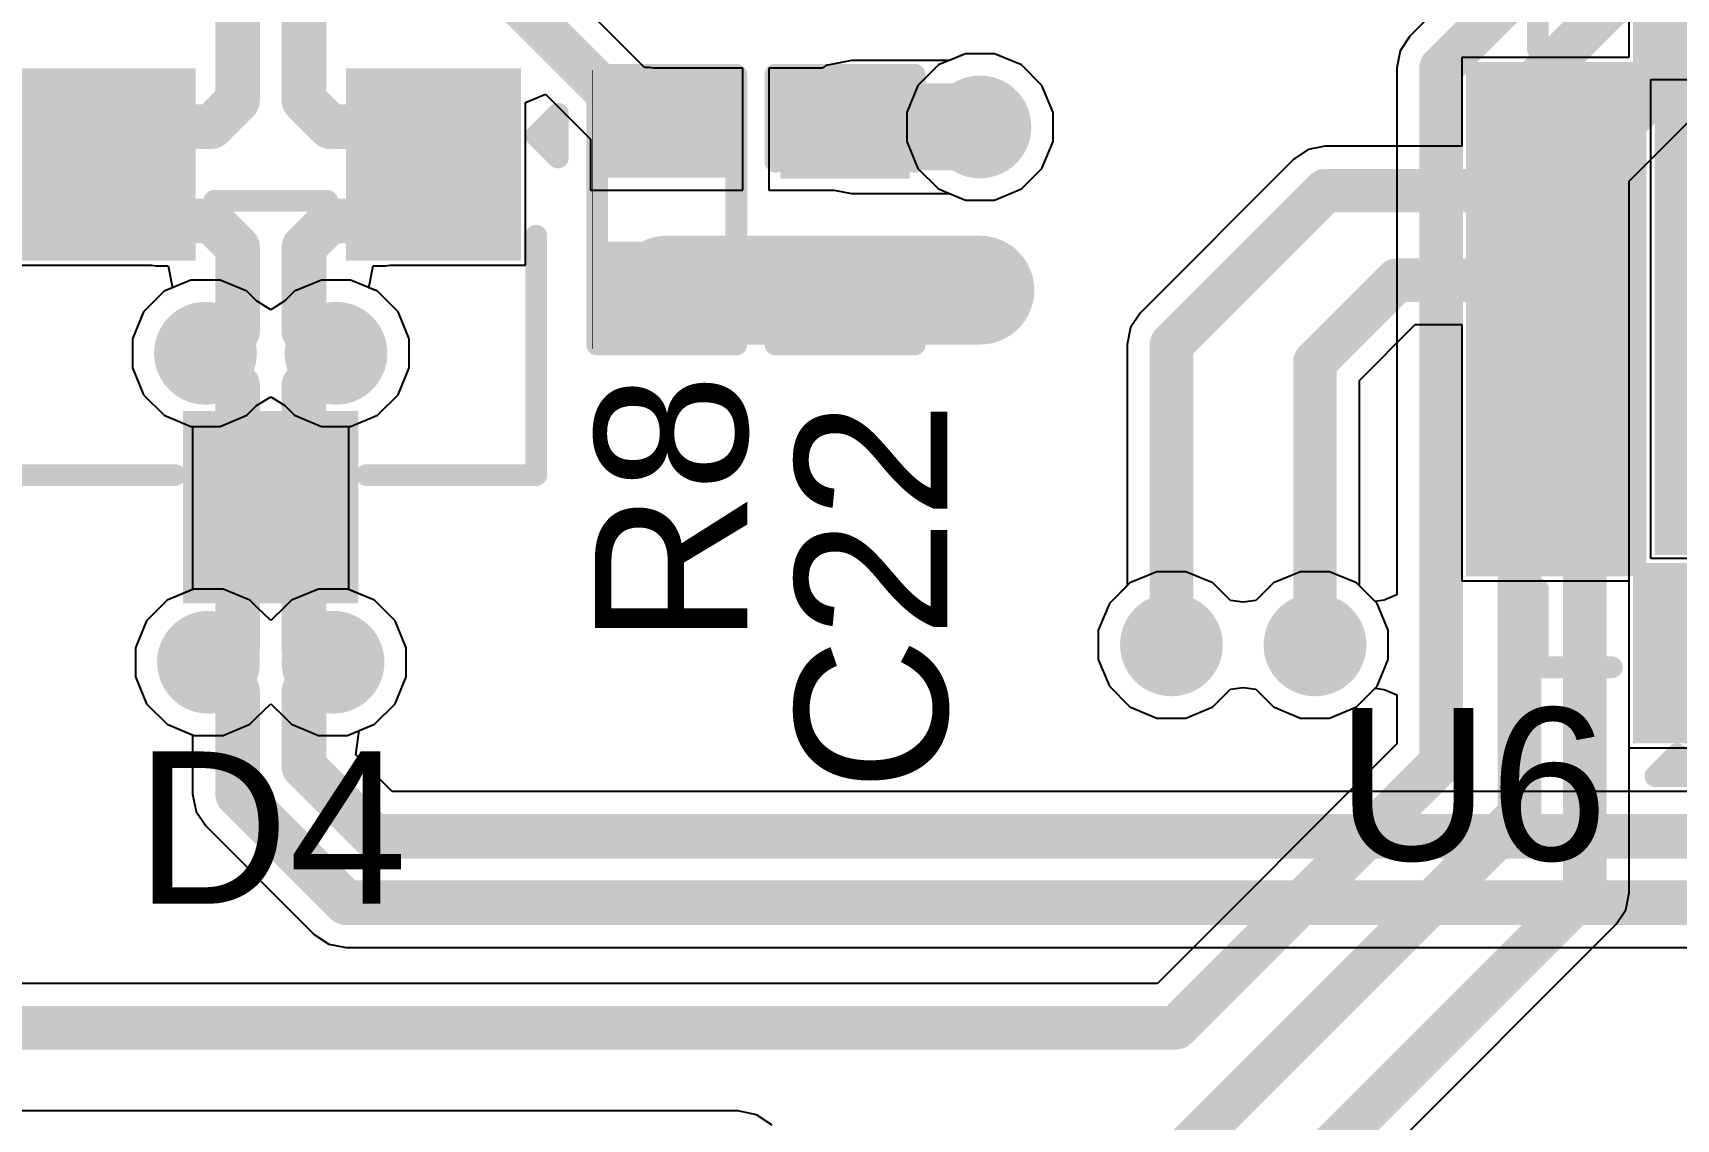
# Model space of a CAD drawing. Header units: millimetres. Extents: x -0.2 to 45, y 0 to 49.7.
# Drawn here: x 21.12 to 30.71, y 36.4 to 42.74 of the extents above; entities that cross this region are included whole.
import ezdxf

# ---------------------------------------------------------------- set-up
doc = ezdxf.new("R2010")
doc.units = ezdxf.units.MM
for name, color, linetype in [('BottomLayer', 5, 'Continuous'), ('TopLayer', 1, 'Continuous'), ('TopOverlay', 2, 'Continuous'), ('TopPaste', 8, 'Continuous'), ('TopSolder', 216, 'Continuous'), ('ViaHoleLayer', 16, 'Continuous')]:
    doc.layers.add(name, color=color, linetype=linetype)
doc.styles.add('Arial', font='', dxfattribs={"height": 0.2})
doc.styles.get('Arial').set_extended_font_data('Arial')

# ---------------------------------------------------------------- blocks, each defined once
blk = doc.blocks.new('24_QFN__4_4__32')
at = {"layer": 'TopLayer'}
for points in [[(-1.4, 1.525), (-1.4, 2.375), (-1.1, 2.375), (-1.1, 1.525)], [(-0.9, 1.525), (-0.9, 2.375), (-0.6, 2.375), (-0.6, 1.525)], [(-0.4, 1.525), (-0.4, 2.375), (-0.1, 2.375), (-0.1, 1.525)], [(0.1, 1.525), (0.1, 2.375), (0.4, 2.375), (0.4, 1.525)], [(0.6, 1.525), (0.6, 2.375), (0.9, 2.375), (0.9, 1.525)], [(1.1, 1.525), (1.1, 2.375), (1.4, 2.375), (1.4, 1.525)], [(-2.375, 1.4), (-1.525, 1.4), (-1.525, 1.1), (-2.375, 1.1)], [(1.525, 1.4), (2.375, 1.4), (2.375, 1.1), (1.525, 1.1)], [(-1.275, -1.275), (-1.275, 1.275), (1.275, 1.275), (1.275, -1.275)], [(-2.375, 0.9), (-1.525, 0.9), (-1.525, 0.6), (-2.375, 0.6)], [(1.525, 0.9), (2.375, 0.9), (2.375, 0.6), (1.525, 0.6)], [(-2.375, 0.4), (-1.525, 0.4), (-1.525, 0.1), (-2.375, 0.1)], [(1.525, 0.4), (2.375, 0.4), (2.375, 0.1), (1.525, 0.1)], [(-2.375, -0.1), (-1.525, -0.1), (-1.525, -0.4), (-2.375, -0.4)], [(1.525, -0.1), (2.375, -0.1), (2.375, -0.4), (1.525, -0.4)], [(-2.375, -0.6), (-1.525, -0.6), (-1.525, -0.9), (-2.375, -0.9)], [(1.525, -0.6), (2.375, -0.6), (2.375, -0.9), (1.525, -0.9)], [(-2.375, -1.1), (-1.525, -1.1), (-1.525, -1.4), (-2.375, -1.4)], [(1.525, -1.1), (2.375, -1.1), (2.375, -1.4), (1.525, -1.4)], [(-1.1, -1.525), (-1.1, -2.375), (-1.4, -2.375), (-1.4, -1.525)], [(-0.6, -1.525), (-0.6, -2.375), (-0.9, -2.375), (-0.9, -1.525)], [(-0.1, -1.525), (-0.1, -2.375), (-0.4, -2.375), (-0.4, -1.525)], [(0.4, -1.525), (0.4, -2.375), (0.1, -2.375), (0.1, -1.525)], [(0.9, -1.525), (0.9, -2.375), (0.6, -2.375), (0.6, -1.525)], [(1.4, -1.525), (1.4, -2.375), (1.1, -2.375), (1.1, -1.525)]]:
    blk.add_hatch(color=1, dxfattribs=at).paths.add_polyline_path(points)
at = {"layer": 'TopPaste'}
for points in [[(-1.4, 1.525), (-1.4, 2.375), (-1.1, 2.375), (-1.1, 1.525)], [(-0.9, 1.525), (-0.9, 2.375), (-0.6, 2.375), (-0.6, 1.525)], [(-0.4, 1.525), (-0.4, 2.375), (-0.1, 2.375), (-0.1, 1.525)], [(0.1, 1.525), (0.1, 2.375), (0.4, 2.375), (0.4, 1.525)], [(0.6, 1.525), (0.6, 2.375), (0.9, 2.375), (0.9, 1.525)], [(1.1, 1.525), (1.1, 2.375), (1.4, 2.375), (1.4, 1.525)], [(-2.375, 1.4), (-1.525, 1.4), (-1.525, 1.1), (-2.375, 1.1)], [(1.525, 1.4), (2.375, 1.4), (2.375, 1.1), (1.525, 1.1)], [(-1.275, -1.275), (-1.275, 1.275), (1.275, 1.275), (1.275, -1.275)], [(-2.375, 0.9), (-1.525, 0.9), (-1.525, 0.6), (-2.375, 0.6)], [(1.525, 0.9), (2.375, 0.9), (2.375, 0.6), (1.525, 0.6)], [(-2.375, 0.4), (-1.525, 0.4), (-1.525, 0.1), (-2.375, 0.1)], [(1.525, 0.4), (2.375, 0.4), (2.375, 0.1), (1.525, 0.1)], [(-2.375, -0.1), (-1.525, -0.1), (-1.525, -0.4), (-2.375, -0.4)], [(1.525, -0.1), (2.375, -0.1), (2.375, -0.4), (1.525, -0.4)], [(-2.375, -0.6), (-1.525, -0.6), (-1.525, -0.9), (-2.375, -0.9)], [(1.525, -0.6), (2.375, -0.6), (2.375, -0.9), (1.525, -0.9)], [(-2.375, -1.1), (-1.525, -1.1), (-1.525, -1.4), (-2.375, -1.4)], [(1.525, -1.1), (2.375, -1.1), (2.375, -1.4), (1.525, -1.4)], [(-1.1, -1.525), (-1.1, -2.375), (-1.4, -2.375), (-1.4, -1.525)], [(-0.6, -1.525), (-0.6, -2.375), (-0.9, -2.375), (-0.9, -1.525)], [(-0.1, -1.525), (-0.1, -2.375), (-0.4, -2.375), (-0.4, -1.525)], [(0.4, -1.525), (0.4, -2.375), (0.1, -2.375), (0.1, -1.525)], [(0.9, -1.525), (0.9, -2.375), (0.6, -2.375), (0.6, -1.525)], [(1.4, -1.525), (1.4, -2.375), (1.1, -2.375), (1.1, -1.525)]]:
    blk.add_hatch(color=8, dxfattribs=at).paths.add_polyline_path(points)
at = {"layer": 'TopSolder'}
for points in [[(-1.5016, 1.4234), (-1.5016, 2.4766), (-0.9984, 2.4766), (-0.9984, 1.4234)], [(-1.0016, 1.4234), (-1.0016, 2.4766), (-0.4984, 2.4766), (-0.4984, 1.4234)], [(-0.5016, 1.4234), (-0.5016, 2.4766), (0.0016, 2.4766), (0.0016, 1.4234)], [(-0.0016, 1.4234), (-0.0016, 2.4766), (0.5016, 2.4766), (0.5016, 1.4234)], [(0.4984, 1.4234), (0.4984, 2.4766), (1.0016, 2.4766), (1.0016, 1.4234)], [(0.9984, 1.4234), (0.9984, 2.4766), (1.5016, 2.4766), (1.5016, 1.4234)], [(-2.4766, 1.5016), (-1.4234, 1.5016), (-1.4234, 0.9984), (-2.4766, 0.9984)], [(1.4234, 1.5016), (2.4766, 1.5016), (2.4766, 0.9984), (1.4234, 0.9984)], [(-1.3766, -1.3766), (-1.3766, 1.3766), (1.3766, 1.3766), (1.3766, -1.3766)], [(-2.4766, 1.0016), (-1.4234, 1.0016), (-1.4234, 0.4984), (-2.4766, 0.4984)], [(1.4234, 1.0016), (2.4766, 1.0016), (2.4766, 0.4984), (1.4234, 0.4984)], [(-2.4766, 0.5016), (-1.4234, 0.5016), (-1.4234, -0.0016), (-2.4766, -0.0016)], [(1.4234, 0.5016), (2.4766, 0.5016), (2.4766, -0.0016), (1.4234, -0.0016)], [(-2.4766, 0.0016), (-1.4234, 0.0016), (-1.4234, -0.5016), (-2.4766, -0.5016)], [(1.4234, 0.0016), (2.4766, 0.0016), (2.4766, -0.5016), (1.4234, -0.5016)], [(-2.4766, -0.4984), (-1.4234, -0.4984), (-1.4234, -1.0016), (-2.4766, -1.0016)], [(1.4234, -0.4984), (2.4766, -0.4984), (2.4766, -1.0016), (1.4234, -1.0016)], [(-2.4766, -0.9984), (-1.4234, -0.9984), (-1.4234, -1.5016), (-2.4766, -1.5016)], [(1.4234, -0.9984), (2.4766, -0.9984), (2.4766, -1.5016), (1.4234, -1.5016)], [(-0.9984, -1.4234), (-0.9984, -2.4766), (-1.5016, -2.4766), (-1.5016, -1.4234)], [(-0.4984, -1.4234), (-0.4984, -2.4766), (-1.0016, -2.4766), (-1.0016, -1.4234)], [(0.0016, -1.4234), (0.0016, -2.4766), (-0.5016, -2.4766), (-0.5016, -1.4234)], [(0.5016, -1.4234), (0.5016, -2.4766), (-0.0016, -2.4766), (-0.0016, -1.4234)], [(1.0016, -1.4234), (1.0016, -2.4766), (0.4984, -2.4766), (0.4984, -1.4234)], [(1.5016, -1.4234), (1.5016, -2.4766), (0.9984, -2.4766), (0.9984, -1.4234)]]:
    blk.add_hatch(color=216, dxfattribs=at).paths.add_polyline_path(points)
at = {"layer": 'TopOverlay', "const_width": 0.127}
for points in [[(-2.032, 2.0574), (-2.032, 1.6256)], [(-2.032, 2.0574), (-1.5748, 2.0574)], [(1.5748, 2.0574), (2.032, 2.0574)], [(2.032, 2.0574), (2.032, 1.6256)], [(-2.667, 1.3716), (-2.54, 1.2446)], [(-2.667, 1.3716), (-2.667, 1.1176)], [(-2.54, 1.2446), (-2.667, 1.1176)], [(-2.032, -1.6256), (-2.032, -2.0574)], [(2.032, -1.6256), (2.032, -2.0574)], [(-2.032, -2.0574), (-1.5748, -2.0574)], [(1.5748, -2.0574), (2.032, -2.0574)]]:
    blk.add_lwpolyline(points, dxfattribs=at)
at = {"layer": 'TopOverlay', "const_width": 0.0635}
for points in [[(-2.0638, 2.0574, 1), (-2.0002, 2.0574, 1)], [(-2.0638, 2.0574, 1), (-2.0002, 2.0574, 1)], [(-1.6065, 2.0574, 1), (-1.5431, 2.0574, 1)], [(1.5431, 2.0574, 1), (1.6065, 2.0574, 1)], [(2.0002, 2.0574, 1), (2.0638, 2.0574, 1)], [(2.0002, 2.0574, 1), (2.0638, 2.0574, 1)], [(-2.0638, 1.6256, 1), (-2.0002, 1.6256, 1)], [(2.0002, 1.6256, 1), (2.0638, 1.6256, 1)], [(-2.6987, 1.3716, 1), (-2.6353, 1.3716, 1)], [(-2.6987, 1.3716, 1), (-2.6353, 1.3716, 1)], [(-2.5718, 1.2446, 1), (-2.5082, 1.2446, 1)], [(-2.5718, 1.2446, 1), (-2.5082, 1.2446, 1)], [(-2.6987, 1.1176, 1), (-2.6353, 1.1176, 1)], [(-2.6987, 1.1176, 1), (-2.6353, 1.1176, 1)], [(-2.0638, -1.6256, 1), (-2.0002, -1.6256, 1)], [(2.0002, -1.6256, 1), (2.0638, -1.6256, 1)], [(-2.0638, -2.0574, 1), (-2.0002, -2.0574, 1)], [(-2.0638, -2.0574, 1), (-2.0002, -2.0574, 1)], [(-1.6065, -2.0574, 1), (-1.5431, -2.0574, 1)], [(1.5431, -2.0574, 1), (1.6065, -2.0574, 1)], [(2.0002, -2.0574, 1), (2.0638, -2.0574, 1)], [(2.0002, -2.0574, 1), (2.0638, -2.0574, 1)]]:
    blk.add_lwpolyline(points, format="xyb", close=True, dxfattribs=at)
blk = doc.blocks.new('S___23_39')
at = {"layer": 'TopLayer'}
for points in [[(-0.41, 1.46), (0.41, 1.46), (0.41, 0.54), (-0.41, 0.54)], [(-1.36, -0.54), (-0.54, -0.54), (-0.54, -1.46), (-1.36, -1.46)], [(0.54, -0.54), (1.36, -0.54), (1.36, -1.46), (0.54, -1.46)]]:
    blk.add_hatch(color=1, dxfattribs=at).paths.add_polyline_path(points)
at = {"layer": 'TopPaste'}
for points in [[(-0.41, 1.46), (0.41, 1.46), (0.41, 0.54), (-0.41, 0.54)], [(-1.36, -0.54), (-0.54, -0.54), (-0.54, -1.46), (-1.36, -1.46)], [(0.54, -0.54), (1.36, -0.54), (1.36, -1.46), (0.54, -1.46)]]:
    blk.add_hatch(color=8, dxfattribs=at).paths.add_polyline_path(points)
at = {"layer": 'TopSolder'}
for points in [[(-0.5116, 1.5616), (0.5116, 1.5616), (0.5116, 0.4384), (-0.5116, 0.4384)], [(-1.4616, -0.4384), (-0.4384, -0.4384), (-0.4384, -1.5616), (-1.4616, -1.5616)], [(0.4384, -0.4384), (1.4616, -0.4384), (1.4616, -1.5616), (0.4384, -1.5616)]]:
    blk.add_hatch(color=216, dxfattribs=at).paths.add_polyline_path(points)
at = {"layer": 'TopOverlay', "const_width": 0.127}
for points in [[(-0.5588, 0.8128), (-1.5494, 0.8128)], [(-1.5494, 0.8128), (-1.5494, -0.5842)], [(1.5494, 0.8128), (0.5588, 0.8128)], [(1.5494, 0.8128), (1.5494, -0.5842)], [(0.3302, -0.7874), (-0.3302, -0.7874)], [(-1.6764, -1.0414), (-1.6764, -1.2954)], [(-1.5494, -1.1684), (-1.6764, -1.0414)], [(-1.5494, -1.1684), (-1.6764, -1.2954)]]:
    blk.add_lwpolyline(points, dxfattribs=at)
at = {"layer": 'TopOverlay', "const_width": 0.0635}
for points in [[(-1.5812, 0.8128, 1), (-1.5176, 0.8128, 1)], [(-1.5812, 0.8128, 1), (-1.5176, 0.8128, 1)], [(-0.5905, 0.8128, 1), (-0.5271, 0.8128, 1)], [(0.5271, 0.8128, 1), (0.5905, 0.8128, 1)], [(1.5176, 0.8128, 1), (1.5812, 0.8128, 1)], [(1.5176, 0.8128, 1), (1.5812, 0.8128, 1)], [(-1.5812, -0.5842, 1), (-1.5176, -0.5842, 1)], [(1.5176, -0.5842, 1), (1.5812, -0.5842, 1)], [(-0.3619, -0.7874, 1), (-0.2984, -0.7874, 1)], [(0.2984, -0.7874, 1), (0.3619, -0.7874, 1)], [(-1.7082, -1.0414, 1), (-1.6446, -1.0414, 1)], [(-1.7082, -1.0414, 1), (-1.6446, -1.0414, 1)], [(-1.5812, -1.1684, 1), (-1.5176, -1.1684, 1)], [(-1.5812, -1.1684, 1), (-1.5176, -1.1684, 1)], [(-1.7082, -1.2954, 1), (-1.6446, -1.2954, 1)], [(-1.7082, -1.2954, 1), (-1.6446, -1.2954, 1)]]:
    blk.add_lwpolyline(points, format="xyb", close=True, dxfattribs=at)
blk = doc.blocks.new('R___0402_58')
at = {"layer": 'TopLayer'}
for points in [[(-0.6985, -0.3175), (-0.6985, 0.3175), (-0.2413, 0.3175), (-0.2413, -0.3175)], [(0.2413, -0.3175), (0.2413, 0.3175), (0.6985, 0.3175), (0.6985, -0.3175)]]:
    blk.add_hatch(color=1, dxfattribs=at).paths.add_polyline_path(points)
at = {"layer": 'TopPaste'}
for points in [[(-0.6985, -0.3175), (-0.6985, 0.3175), (-0.2413, 0.3175), (-0.2413, -0.3175)], [(0.2413, -0.3175), (0.2413, 0.3175), (0.6985, 0.3175), (0.6985, -0.3175)]]:
    blk.add_hatch(color=8, dxfattribs=at).paths.add_polyline_path(points)
at = {"layer": 'TopSolder'}
for points in [[(-0.7535, -0.3725), (-0.7535, 0.3725), (-0.1863, 0.3725), (-0.1863, -0.3725)], [(0.1863, -0.3725), (0.1863, 0.3725), (0.7535, 0.3725), (0.7535, -0.3725)]]:
    blk.add_hatch(color=216, dxfattribs=at).paths.add_polyline_path(points)
at = {"layer": 'TopOverlay'}
for points, const_width in [([(-0.7874, -0.4064), (-0.7874, 0.4064)], 0.127), ([(0.7874, 0.4064), (-0.7874, 0.4064)], 0.127), ([(0.7874, -0.4064), (0.7874, 0.4064)], 0.127), ([(0.7874, -0.4064), (-0.7874, -0.4064)], 0.127), ([(0.8128, -0.4318), (-0.8128, -0.4318)], 0.00323)]:
    blk.add_lwpolyline(points, dxfattribs=dict(at, const_width=const_width))
for points, const_width in [([(-0.8191, 0.4064, 1), (-0.7556, 0.4064, 1)], 0.0635), ([(-0.8191, 0.4064, 1), (-0.7556, 0.4064, 1)], 0.0635), ([(0.7556, 0.4064, 1), (0.8191, 0.4064, 1)], 0.0635), ([(0.7556, 0.4064, 1), (0.8191, 0.4064, 1)], 0.0635), ([(-0.8191, -0.4064, 1), (-0.7556, -0.4064, 1)], 0.0635), ([(-0.8191, -0.4064, 1), (-0.7556, -0.4064, 1)], 0.0635), ([(0.7556, -0.4064, 1), (0.8191, -0.4064, 1)], 0.0635), ([(0.7556, -0.4064, 1), (0.8191, -0.4064, 1)], 0.0635), ([(-0.8136, -0.4318, 1), (-0.812, -0.4318, 1)], 0.00161), ([(0.812, -0.4318, 1), (0.8136, -0.4318, 1)], 0.00161)]:
    blk.add_lwpolyline(points, format="xyb", close=True, dxfattribs=dict(at, const_width=const_width))
blk = doc.blocks.new('C___0402_72')
at = {"layer": 'TopLayer'}
for points in [[(-0.6985, -0.3175), (-0.6985, 0.3175), (-0.2413, 0.3175), (-0.2413, -0.3175)], [(0.2413, -0.3175), (0.2413, 0.3175), (0.6985, 0.3175), (0.6985, -0.3175)]]:
    blk.add_hatch(color=1, dxfattribs=at).paths.add_polyline_path(points)
at = {"layer": 'TopPaste'}
for points in [[(-0.6985, -0.3175), (-0.6985, 0.3175), (-0.2413, 0.3175), (-0.2413, -0.3175)], [(0.2413, -0.3175), (0.2413, 0.3175), (0.6985, 0.3175), (0.6985, -0.3175)]]:
    blk.add_hatch(color=8, dxfattribs=at).paths.add_polyline_path(points)
at = {"layer": 'TopSolder'}
for points in [[(-0.7585, -0.3775), (-0.7585, 0.3775), (-0.1813, 0.3775), (-0.1813, -0.3775)], [(0.1813, -0.3775), (0.1813, 0.3775), (0.7585, 0.3775), (0.7585, -0.3775)]]:
    blk.add_hatch(color=216, dxfattribs=at).paths.add_polyline_path(points)
at = {"layer": 'TopOverlay', "const_width": 0.127}
for points in [[(-0.2794, 0.4064), (-0.7874, 0.4064)], [(-0.7874, -0.4064), (-0.7874, 0.4064)], [(0.7874, 0.4064), (0.2794, 0.4064)], [(0.7874, -0.4064), (0.7874, 0.4064)], [(-0.2794, -0.4064), (-0.7874, -0.4064)], [(0.7874, -0.4064), (0.2794, -0.4064)]]:
    blk.add_lwpolyline(points, dxfattribs=at)
at = {"layer": 'TopOverlay', "const_width": 0.0635}
for points in [[(-0.8191, 0.4064, 1), (-0.7556, 0.4064, 1)], [(-0.8191, 0.4064, 1), (-0.7556, 0.4064, 1)], [(-0.3111, 0.4064, 1), (-0.2477, 0.4064, 1)], [(0.2477, 0.4064, 1), (0.3111, 0.4064, 1)], [(0.7556, 0.4064, 1), (0.8191, 0.4064, 1)], [(0.7556, 0.4064, 1), (0.8191, 0.4064, 1)], [(-0.8191, -0.4064, 1), (-0.7556, -0.4064, 1)], [(-0.8191, -0.4064, 1), (-0.7556, -0.4064, 1)], [(-0.3111, -0.4064, 1), (-0.2477, -0.4064, 1)], [(0.2477, -0.4064, 1), (0.3111, -0.4064, 1)], [(0.7556, -0.4064, 1), (0.8191, -0.4064, 1)], [(0.7556, -0.4064, 1), (0.8191, -0.4064, 1)]]:
    blk.add_lwpolyline(points, format="xyb", close=True, dxfattribs=at)

msp = doc.modelspace()

# ---------------------------------------------------------------- hatches: boundary and pattern name
at = {"layer": 'BottomLayer'}
h = msp.add_hatch(color=5, dxfattribs=at)
edge = h.paths.add_edge_path()
edge.add_arc((26.6446, 42.1894), 0.3, 0, 360)
h = msp.add_hatch(color=5, dxfattribs=at)
edge = h.paths.add_edge_path()
edge.add_arc((26.6446, 41.2369), 0.3, 0, 360)
h = msp.add_hatch(color=5, dxfattribs=at)
edge = h.paths.add_edge_path()
edge.add_arc((22.1234, 40.8686), 0.3, 0, 360)
h = msp.add_hatch(color=5, dxfattribs=at)
edge = h.paths.add_edge_path()
edge.add_arc((22.8854, 40.8686), 0.3, 0, 360)
h = msp.add_hatch(color=5, dxfattribs=at)
edge = h.paths.add_edge_path()
edge.add_arc((27.7622, 39.1668), 0.3, 0, 360)
h = msp.add_hatch(color=5, dxfattribs=at)
edge = h.paths.add_edge_path()
edge.add_arc((28.6004, 39.1668), 0.3, 0, 360)
h = msp.add_hatch(color=5, dxfattribs=at)
edge = h.paths.add_edge_path()
edge.add_arc((22.1409, 39.0652), 0.3, 0, 360)
h = msp.add_hatch(color=5, dxfattribs=at)
edge = h.paths.add_edge_path()
edge.add_arc((22.8679, 39.0652), 0.3, 0, 360)
at = {"layer": 'TopLayer'}
h = msp.add_hatch(color=1, dxfattribs=at)
edge = h.paths.add_edge_path()
edge.add_arc((26.6446, 42.1894), 0.3, 0, 360)
h = msp.add_hatch(color=1, dxfattribs=at)
edge = h.paths.add_edge_path()
edge.add_arc((26.6446, 41.2369), 0.3, 0, 360)
h = msp.add_hatch(color=1, dxfattribs=at)
edge = h.paths.add_edge_path()
edge.add_arc((22.1234, 40.8686), 0.3, 0, 360)
h = msp.add_hatch(color=1, dxfattribs=at)
edge = h.paths.add_edge_path()
edge.add_arc((22.8854, 40.8686), 0.3, 0, 360)
h = msp.add_hatch(color=1, dxfattribs=at)
edge = h.paths.add_edge_path()
edge.add_arc((27.7622, 39.1668), 0.3, 0, 360)
h = msp.add_hatch(color=1, dxfattribs=at)
edge = h.paths.add_edge_path()
edge.add_arc((28.6004, 39.1668), 0.3, 0, 360)
h = msp.add_hatch(color=1, dxfattribs=at)
edge = h.paths.add_edge_path()
edge.add_arc((22.1409, 39.0652), 0.3, 0, 360)
h = msp.add_hatch(color=1, dxfattribs=at)
edge = h.paths.add_edge_path()
edge.add_arc((22.8679, 39.0652), 0.3, 0, 360)
at = {"layer": 'ViaHoleLayer'}
h = msp.add_hatch(color=16, dxfattribs=at)
edge = h.paths.add_edge_path()
edge.add_arc((26.6446, 42.1894), 0.15, 0, 360)
h = msp.add_hatch(color=16, dxfattribs=at)
edge = h.paths.add_edge_path()
edge.add_arc((26.6446, 41.2369), 0.15, 0, 360)
h = msp.add_hatch(color=16, dxfattribs=at)
edge = h.paths.add_edge_path()
edge.add_arc((22.1234, 40.8686), 0.15, 0, 360)
h = msp.add_hatch(color=16, dxfattribs=at)
edge = h.paths.add_edge_path()
edge.add_arc((22.8854, 40.8686), 0.15, 0, 360)
h = msp.add_hatch(color=16, dxfattribs=at)
edge = h.paths.add_edge_path()
edge.add_arc((27.7622, 39.1668), 0.15, 0, 360)
h = msp.add_hatch(color=16, dxfattribs=at)
edge = h.paths.add_edge_path()
edge.add_arc((28.6004, 39.1668), 0.15, 0, 360)
h = msp.add_hatch(color=16, dxfattribs=at)
edge = h.paths.add_edge_path()
edge.add_arc((22.1409, 39.0652), 0.15, 0, 360)
h = msp.add_hatch(color=16, dxfattribs=at)
edge = h.paths.add_edge_path()
edge.add_arc((22.8679, 39.0652), 0.15, 0, 360)

# ---------------------------------------------------------------- linework, layer by layer
at = {"layer": 'BottomLayer'}
for p, q in [((30.2305, 43.7949), (29.1539, 42.7183)), ((29.1539, 42.7183), (29.0977, 42.6343)), ((26.5597, 42.6164), (26.4027, 42.5514)), ((26.7296, 42.6164), (26.5597, 42.6164)), ((26.8865, 42.5514), (26.7296, 42.6164)), ((29.0977, 42.6343), (29.078, 42.5352)), ((26.4027, 42.5514), (26.2826, 42.4313)), ((27.0066, 42.4313), (26.8865, 42.5514)), ((29.078, 42.5352), (29.078, 39.459)), ((26.2826, 42.4313), (26.2176, 42.2743)), ((27.0716, 42.2743), (27.0066, 42.4313)), ((30.4342, 41.8735), (31.0245, 42.4638)), ((26.2176, 42.2743), (26.2176, 42.1045)), ((27.0716, 42.1045), (27.0716, 42.2743)), ((26.2176, 42.1045), (26.2826, 41.9475)), ((27.0066, 41.9475), (27.0716, 42.1045)), ((26.2826, 41.9475), (26.4027, 41.8274)), ((26.8865, 41.8274), (27.0066, 41.9475)), ((26.4027, 41.8274), (26.5597, 41.7624)), ((26.7296, 41.7624), (26.8865, 41.8274)), ((30.4342, 37.719), (30.4342, 41.8735)), ((26.5597, 41.7624), (26.7296, 41.7624)), ((22.0385, 41.2956), (21.8815, 41.2306)), ((22.2084, 41.2956), (22.0385, 41.2956)), ((22.3653, 41.2306), (22.2084, 41.2956)), ((22.8005, 41.2956), (22.6435, 41.2306)), ((22.9704, 41.2956), (22.8005, 41.2956)), ((23.1273, 41.2306), (22.9704, 41.2956)), ((21.8815, 41.2306), (21.7614, 41.1105)), ((22.4214, 41.1744), (22.3653, 41.2306)), ((22.5044, 41.1224), (22.4214, 41.1744)), ((22.5874, 41.1744), (22.5044, 41.1224)), ((22.6435, 41.2306), (22.5874, 41.1744)), ((23.2474, 41.1105), (23.1273, 41.2306)), ((21.7614, 41.1105), (21.6964, 40.9535)), ((23.3124, 40.9535), (23.2474, 41.1105)), ((21.6964, 40.9535), (21.6964, 40.7837)), ((23.3124, 40.7837), (23.3124, 40.9535)), ((21.6964, 40.7837), (21.7614, 40.6267)), ((23.2474, 40.6267), (23.3124, 40.7837)), ((21.7614, 40.6267), (21.8815, 40.5066)), ((23.1273, 40.5066), (23.2474, 40.6267)), ((21.8815, 40.5066), (22.0385, 40.4416)), ((22.9704, 40.4416), (23.1273, 40.5066)), ((22.0385, 40.4416), (22.0485, 40.4416)), ((22.0485, 40.4416), (22.0485, 39.4891)), ((22.9603, 39.4891), (22.9603, 40.4416)), ((22.9603, 40.4416), (22.9704, 40.4416)), ((27.5203, 39.5288), (27.4002, 39.4087)), ((27.6773, 39.5938), (27.5203, 39.5288)), ((27.8471, 39.5938), (27.6773, 39.5938)), ((28.0041, 39.5288), (27.8471, 39.5938)), ((28.1078, 39.4251), (28.0041, 39.5288)), ((28.3585, 39.5288), (28.2548, 39.4251)), ((28.5155, 39.5938), (28.3585, 39.5288)), ((28.6853, 39.5938), (28.5155, 39.5938)), ((28.8423, 39.5288), (28.6853, 39.5938)), ((28.951, 39.42), (28.8423, 39.5288)), ((21.899, 39.4272), (21.7789, 39.3071)), ((22.0485, 39.4891), (21.899, 39.4272)), ((23.1098, 39.4272), (22.9603, 39.4891)), ((23.2299, 39.3071), (23.1098, 39.4272)), ((29.078, 39.459), (29.0039, 39.4267)), ((27.4002, 39.4087), (27.3352, 39.2517)), ((28.1813, 39.4159), (28.1078, 39.4251)), ((28.2548, 39.4251), (28.1813, 39.4159)), ((29.0039, 39.4267), (28.951, 39.42)), ((21.7789, 39.3071), (21.7139, 39.1501)), ((23.2949, 39.1501), (23.2299, 39.3071)), ((27.3352, 39.2517), (27.3352, 39.0819)), ((21.7139, 39.1501), (21.7139, 38.9803)), ((23.2949, 38.9803), (23.2949, 39.1501)), ((27.3352, 39.0819), (27.4002, 38.9249)), ((21.7139, 38.9803), (21.7789, 38.8233)), ((23.2299, 38.8233), (23.2949, 38.9803)), ((27.4002, 38.9249), (27.5203, 38.8048)), ((28.0041, 38.8048), (28.1078, 38.9085)), ((28.1078, 38.9085), (28.1813, 38.9177)), ((28.1813, 38.9177), (28.2548, 38.9085)), ((28.2548, 38.9085), (28.3585, 38.8048)), ((28.8423, 38.8048), (28.951, 38.9136)), ((28.951, 38.9136), (29.0039, 38.9069)), ((29.0039, 38.9069), (29.078, 38.8746)), ((29.078, 38.8746), (29.078, 38.5883)), ((21.7789, 38.8233), (21.899, 38.7032)), ((22.4214, 38.7419), (22.5044, 38.8219)), ((22.5044, 38.8219), (22.5874, 38.7419)), ((23.1098, 38.7032), (23.2299, 38.8233)), ((27.5203, 38.8048), (27.6773, 38.7398)), ((27.8471, 38.7398), (28.0041, 38.8048)), ((28.3585, 38.8048), (28.5155, 38.7398)), ((28.6853, 38.7398), (28.8423, 38.8048)), ((21.899, 38.7032), (22.056, 38.6382)), ((22.2259, 38.6382), (22.3828, 38.7032)), ((22.3828, 38.7032), (22.4214, 38.7419)), ((22.5874, 38.7419), (22.626, 38.7032)), ((22.626, 38.7032), (22.783, 38.6382)), ((22.9528, 38.6382), (23.1098, 38.7032)), ((27.6773, 38.7398), (27.8471, 38.7398)), ((28.5155, 38.7398), (28.6853, 38.7398)), ((22.056, 38.6382), (22.2259, 38.6382)), ((22.783, 38.6382), (22.9528, 38.6382)), ((29.078, 38.5883), (27.6803, 37.1906)), ((30.4145, 37.6199), (30.4342, 37.719)), ((30.3583, 37.5359), (30.4145, 37.6199)), ((25.3288, 32.5063), (30.3583, 37.5359)), ((27.6803, 37.1906), (17.9097, 37.1906))]:
    msp.add_line(p, q, dxfattribs=at)
for points, const_width in [([(29.337, 42.5352), (30.4136, 43.6118)], 0.254), ([(29.7942, 42.3672), (30.5816, 43.1546)], 0.254), ([(30.1752, 41.9808), (30.9172, 42.7228)], 0.254), ([(29.337, 38.481), (29.337, 42.5352)], 0.254), ([(29.7942, 38.1762), (29.7942, 42.3672)], 0.254), ([(30.1752, 37.719), (30.1752, 41.9808)], 0.254), ([(22.1234, 40.8686), (22.3107, 40.6813)], 0.2603), ([(22.6981, 40.6813), (22.8854, 40.8686)], 0.2603), ([(22.3107, 39.1414), (22.3107, 40.6813)], 0.2603), ([(22.6981, 39.1414), (22.6981, 40.6813)], 0.2603), ([(22.3007, 39.1314), (22.3107, 39.1414)], 0.2603), ([(22.6981, 39.1414), (22.7081, 39.1314)], 0.2603), ([(27.7876, 36.9316), (29.337, 38.481)], 0.254), ([(27.8638, 36.2458), (29.7942, 38.1762)], 0.254), ([(25.0698, 32.6136), (30.1752, 37.719)], 0.254), ([(17.5649, 36.9316), (27.7876, 36.9316)], 0.254)]:
    msp.add_lwpolyline(points, dxfattribs=dict(at, const_width=const_width))
for points, const_width in [([(29.2735, 42.5352, 1), (29.4005, 42.5352, 1)], 0.127), ([(29.2735, 42.5352, 1), (29.4005, 42.5352, 1)], 0.127), ([(29.7307, 42.3672, 1), (29.8577, 42.3672, 1)], 0.127), ([(29.7307, 42.3672, 1), (29.8577, 42.3672, 1)], 0.127), ([(30.1117, 41.9808, 1), (30.2387, 41.9808, 1)], 0.127), ([(30.1117, 41.9808, 1), (30.2387, 41.9808, 1)], 0.127), ([(22.0583, 40.8686, 1), (22.1885, 40.8686, 1)], 0.1302), ([(22.8203, 40.8686, 1), (22.9505, 40.8686, 1)], 0.1302), ([(22.2457, 40.6813, 1), (22.3758, 40.6813, 1)], 0.1302), ([(22.2457, 40.6813, 1), (22.3758, 40.6813, 1)], 0.1302), ([(22.633, 40.6813, 1), (22.7632, 40.6813, 1)], 0.1302), ([(22.633, 40.6813, 1), (22.7632, 40.6813, 1)], 0.1302), ([(22.2357, 39.1314, 1), (22.3658, 39.1314, 1)], 0.1302), ([(22.2357, 39.1314, 1), (22.3658, 39.1314, 1)], 0.1302), ([(22.2457, 39.1414, 1), (22.3758, 39.1414, 1)], 0.1302), ([(22.2457, 39.1414, 1), (22.3758, 39.1414, 1)], 0.1302), ([(22.633, 39.1414, 1), (22.7632, 39.1414, 1)], 0.1302), ([(22.633, 39.1414, 1), (22.7632, 39.1414, 1)], 0.1302), ([(22.643, 39.1314, 1), (22.7732, 39.1314, 1)], 0.1302), ([(22.643, 39.1314, 1), (22.7732, 39.1314, 1)], 0.1302), ([(22.0758, 39.0652, 1), (22.206, 39.0652, 1)], 0.1302), ([(22.8028, 39.0652, 1), (22.933, 39.0652, 1)], 0.1302), ([(29.2735, 38.481, 1), (29.4005, 38.481, 1)], 0.127), ([(29.2735, 38.481, 1), (29.4005, 38.481, 1)], 0.127), ([(29.7307, 38.1762, 1), (29.8577, 38.1762, 1)], 0.127), ([(29.7307, 38.1762, 1), (29.8577, 38.1762, 1)], 0.127), ([(30.1117, 37.719, 1), (30.2387, 37.719, 1)], 0.127), ([(30.1117, 37.719, 1), (30.2387, 37.719, 1)], 0.127), ([(27.7241, 36.9316, 1), (27.8511, 36.9316, 1)], 0.127), ([(27.7241, 36.9316, 1), (27.8511, 36.9316, 1)], 0.127)]:
    msp.add_lwpolyline(points, format="xyb", close=True, dxfattribs=dict(at, const_width=const_width))
at = {"layer": 'BottomLayer', "const_width": 0.2603}
for points in [[(22.3007, 39.1314, -0.198912), (22.1409, 39.0652)], [(22.8679, 39.0652, -0.198912), (22.7081, 39.1314)]]:
    msp.add_lwpolyline(points, format="xyb", dxfattribs=at)
at = {"layer": 'TopLayer'}
for p, q in [((30.432, 43.5698), (30.432, 42.5948)), ((24.6853, 42.5373), (24.3917, 42.8309)), ((26.5597, 42.6164), (26.4667, 42.5779)), ((26.7296, 42.6164), (26.5597, 42.6164)), ((26.8865, 42.5514), (26.7296, 42.6164)), ((30.432, 42.5948), (29.457, 42.5948)), ((29.457, 42.5948), (29.457, 42.0768)), ((24.7142, 42.5373), (24.6853, 42.5373)), ((24.7392, 42.5323), (24.7142, 42.5373)), ((25.2603, 42.5323), (24.7392, 42.5323)), ((25.2603, 41.8211), (25.2603, 42.5323)), ((25.7227, 42.5323), (25.4127, 42.5323)), ((25.4127, 42.5323), (25.4127, 41.8211)), ((25.7467, 42.5483), (25.7227, 42.5323)), ((25.8953, 42.5779), (25.7467, 42.5483)), ((26.4667, 42.5779), (25.8953, 42.5779)), ((27.0066, 42.4313), (26.8865, 42.5514)), ((27.0716, 42.2743), (27.0066, 42.4313)), ((30.561, 41.5408), (30.561, 42.4658)), ((30.561, 42.4658), (33.357, 42.4658)), ((23.9914, 42.3327), (24.1087, 42.3813)), ((23.9914, 41.3832), (23.9914, 42.3327)), ((24.1087, 42.3813), (24.3713, 42.1188)), ((27.0716, 42.1045), (27.0716, 42.2743)), ((24.3713, 42.1188), (24.3713, 41.8211)), ((27.0066, 41.9475), (27.0716, 42.1045)), ((28.5615, 42.0571), (28.4775, 42.0009)), ((28.6606, 42.0768), (28.5615, 42.0571)), ((29.457, 42.0768), (28.6606, 42.0768)), ((26.8865, 41.8274), (27.0066, 41.9475)), ((28.4775, 42.0009), (27.5791, 41.1025)), ((26.7296, 41.7624), (26.8865, 41.8274)), ((24.3713, 41.8211), (25.2603, 41.8211)), ((25.4127, 41.8211), (25.7939, 41.8211)), ((25.7939, 41.8211), (25.8953, 41.8009)), ((25.8953, 41.8009), (26.4667, 41.8009)), ((26.4667, 41.8009), (26.5597, 41.7624)), ((26.5597, 41.7624), (26.7296, 41.7624)), ((30.561, 40.5408), (30.561, 41.5408)), ((21.0174, 41.3832), (21.8089, 41.3832)), ((21.8089, 41.3832), (21.8342, 41.3782)), ((21.8342, 41.3782), (21.9059, 41.3782)), ((21.9059, 41.3782), (21.9312, 41.2512)), ((23.0776, 41.2512), (23.1029, 41.3782)), ((23.1029, 41.3782), (23.1746, 41.3782)), ((23.1746, 41.3782), (23.1999, 41.3832)), ((23.1999, 41.3832), (23.9914, 41.3832)), ((21.9312, 41.2512), (21.8815, 41.2306)), ((23.1273, 41.2306), (23.0776, 41.2512)), ((21.8815, 41.2306), (21.7614, 41.1105)), ((23.2474, 41.1105), (23.1273, 41.2306)), ((21.7614, 41.1105), (21.6964, 40.9535)), ((23.3124, 40.9535), (23.2474, 41.1105)), ((27.5791, 41.1025), (27.5229, 41.0185)), ((27.5229, 41.0185), (27.5032, 40.9194)), ((28.8594, 40.7105), (29.1847, 41.0358)), ((29.1847, 41.0358), (29.457, 41.0358)), ((29.457, 41.0358), (29.457, 40.5408)), ((21.6964, 40.9535), (21.6964, 40.7837)), ((23.3124, 40.7837), (23.3124, 40.9535)), ((27.5032, 40.9194), (27.5032, 39.5117)), ((21.6964, 40.7837), (21.7614, 40.6267)), ((23.2474, 40.6267), (23.3124, 40.7837)), ((28.8594, 39.5117), (28.8594, 40.7105)), ((21.7614, 40.6267), (21.8815, 40.5066)), ((22.4214, 40.5628), (22.5044, 40.6148)), ((22.5044, 40.6148), (22.5874, 40.5628)), ((23.1273, 40.5066), (23.2474, 40.6267)), ((21.8815, 40.5066), (22.0385, 40.4416)), ((22.2084, 40.4416), (22.3653, 40.5066)), ((22.3653, 40.5066), (22.4214, 40.5628)), ((22.5874, 40.5628), (22.6435, 40.5066)), ((22.6435, 40.5066), (22.8005, 40.4416)), ((22.9704, 40.4416), (23.1273, 40.5066)), ((29.457, 40.5408), (29.457, 39.5408)), ((30.561, 39.6698), (30.561, 40.5408)), ((22.0385, 40.4416), (22.2084, 40.4416)), ((22.8005, 40.4416), (22.9704, 40.4416)), ((30.986, 39.6698), (30.561, 39.6698)), ((29.457, 39.5408), (30.432, 39.5408)), ((30.432, 39.5408), (30.432, 38.5658)), ((21.899, 39.4272), (21.7789, 39.3071)), ((22.056, 39.4922), (21.899, 39.4272)), ((22.2259, 39.4922), (22.056, 39.4922)), ((22.3828, 39.4272), (22.2259, 39.4922)), ((22.4214, 39.3885), (22.3828, 39.4272)), ((22.626, 39.4272), (22.5874, 39.3885)), ((22.783, 39.4922), (22.626, 39.4272)), ((22.9528, 39.4922), (22.783, 39.4922)), ((23.1098, 39.4272), (22.9528, 39.4922)), ((23.2299, 39.3071), (23.1098, 39.4272)), ((27.5032, 39.5117), (27.4002, 39.4087)), ((28.9624, 39.4087), (28.8594, 39.5117)), ((22.5044, 39.3085), (22.4214, 39.3885)), ((22.5874, 39.3885), (22.5044, 39.3085)), ((27.4002, 39.4087), (27.3352, 39.2517)), ((29.0274, 39.2517), (28.9624, 39.4087)), ((21.7789, 39.3071), (21.7139, 39.1501)), ((23.2949, 39.1501), (23.2299, 39.3071)), ((27.3352, 39.2517), (27.3352, 39.0819)), ((29.0274, 39.0819), (29.0274, 39.2517)), ((21.7139, 39.1501), (21.7139, 38.9803)), ((23.2949, 38.9803), (23.2949, 39.1501)), ((27.3352, 39.0819), (27.4002, 38.9249)), ((28.9624, 38.9249), (29.0274, 39.0819)), ((21.7139, 38.9803), (21.7789, 38.8233)), ((23.2299, 38.8233), (23.2949, 38.9803)), ((27.4002, 38.9249), (27.5203, 38.8048)), ((28.0041, 38.8048), (28.1078, 38.9085)), ((28.1078, 38.9085), (28.1813, 38.9177)), ((28.1813, 38.9177), (28.2548, 38.9085)), ((28.2548, 38.9085), (28.3585, 38.8048)), ((28.8423, 38.8048), (28.9624, 38.9249)), ((21.7789, 38.8233), (21.899, 38.7032)), ((23.1098, 38.7032), (23.2299, 38.8233)), ((27.5203, 38.8048), (27.6773, 38.7398)), ((27.8471, 38.7398), (28.0041, 38.8048)), ((28.3585, 38.8048), (28.5155, 38.7398)), ((28.6853, 38.7398), (28.8423, 38.8048)), ((21.899, 38.7032), (22.0485, 38.6413)), ((23.0006, 38.524), (23.0206, 38.6663)), ((23.0206, 38.6663), (23.1098, 38.7032)), ((27.6773, 38.7398), (27.8471, 38.7398)), ((28.5155, 38.7398), (28.6853, 38.7398)), ((22.0485, 38.6413), (22.0485, 38.2952)), ((30.432, 38.5658), (30.986, 38.5658)), ((23.2131, 38.3114), (23.0006, 38.524)), ((22.0485, 38.2952), (22.0685, 38.1948)), ((31.4027, 38.3114), (23.2131, 38.3114)), ((22.0685, 38.1948), (22.1253, 38.1097)), ((22.1253, 38.1097), (22.7586, 37.4764)), ((22.7586, 37.4764), (22.8437, 37.4196)), ((22.8437, 37.4196), (22.944, 37.3996)), ((22.944, 37.3996), (31.6718, 37.3996)), ((25.2302, 36.4465), (17.8413, 36.4465)), ((25.3392, 36.4248), (25.2302, 36.4465)), ((25.2302, 36.4465), (25.2302, 36.4465)), ((25.4316, 36.363), (25.3392, 36.4248))]:
    msp.add_line(p, q, dxfattribs=at)
for points, const_width in [([(23.8758, 42.9805), (24.578, 42.2783)], 0.254), ([(22.3107, 42.3442), (22.3107, 42.8887)], 0.2603), ([(22.6981, 42.3442), (22.6981, 42.8887)], 0.2603), ([(22.1582, 42.1917), (22.3107, 42.3442)], 0.2603), ([(22.6981, 42.3442), (22.8506, 42.1917)], 0.2603), ([(24.578, 42.2783), (24.7142, 42.2783)], 0.254), ([(24.7142, 42.2783), (24.8158, 42.1767)], 0.254), ([(25.8953, 42.1894), (26.6446, 42.1894)], 0.508), ([(21.5544, 41.9702), (21.7759, 42.1917)], 0.2603), ([(21.7759, 42.1917), (22.1582, 42.1917)], 0.2603), ([(22.8506, 42.1917), (23.2329, 42.1917)], 0.2603), ([(23.2329, 42.1917), (23.4544, 41.9702)], 0.2603), ([(25.8572, 42.1767), (25.8953, 42.2148)], 0.254), ([(21.5544, 41.9202), (21.5544, 41.9702)], 0.2603), ([(21.5544, 41.9202), (21.8342, 41.6404)], 0.2603), ([(23.1746, 41.6404), (23.4544, 41.9202)], 0.2603), ([(23.4544, 41.9202), (23.4544, 41.9702)], 0.2603), ([(27.7622, 40.9194), (28.6606, 41.8178)], 0.254), ([(28.6606, 41.8178), (30.009, 41.8178)], 0.254), ([(21.8342, 41.6404), (22.1582, 41.6404)], 0.2603), ([(22.1582, 41.6404), (22.3107, 41.4879)], 0.2603), ([(22.6981, 41.4879), (22.8506, 41.6404)], 0.2603), ([(22.8506, 41.6404), (23.1746, 41.6404)], 0.2603), ([(22.3107, 40.9956), (22.3107, 41.4879)], 0.2603), ([(22.6981, 40.9956), (22.6981, 41.4879)], 0.2603), ([(24.8158, 41.2369), (25.8572, 41.2369)], 0.635), ([(25.8572, 41.2369), (26.6446, 41.2369)], 0.635), ([(29.986, 41.2948), (30.009, 41.3178)], 0.254), ([(28.6004, 40.8178), (29.0774, 41.2948)], 0.254), ([(29.0774, 41.2948), (29.986, 41.2948)], 0.254), ([(27.7622, 39.1668), (27.7622, 40.9194)], 0.254), ([(28.6004, 39.1668), (28.6004, 40.8178)], 0.254), ([(22.4884, 39.9542), (22.5044, 39.9702)], 0.508), ([(22.1409, 39.0652), (22.3107, 38.8954)], 0.2603), ([(22.6981, 38.8954), (22.8679, 39.0652)], 0.2603), ([(22.3107, 38.2952), (22.3107, 38.8954)], 0.2603), ([(22.6981, 38.4556), (22.6981, 38.8954)], 0.2603), ([(22.6981, 38.4556), (23.1045, 38.0492)], 0.2603), ([(22.3107, 38.2952), (22.944, 37.6619)], 0.2603), ([(23.1045, 38.0492), (31.5113, 38.0492)], 0.2603), ([(22.944, 37.6619), (31.6718, 37.6619)], 0.2603)]:
    msp.add_lwpolyline(points, dxfattribs=dict(at, const_width=const_width))
for points, const_width in [([(22.2457, 42.3442, 1), (22.3758, 42.3442, 1)], 0.1302), ([(22.2457, 42.3442, 1), (22.3758, 42.3442, 1)], 0.1302), ([(22.633, 42.3442, 1), (22.7632, 42.3442, 1)], 0.1302), ([(22.633, 42.3442, 1), (22.7632, 42.3442, 1)], 0.1302), ([(24.5145, 42.2783, 1), (24.6415, 42.2783, 1)], 0.127), ([(24.5145, 42.2783, 1), (24.6415, 42.2783, 1)], 0.127), ([(24.6507, 42.2783, 1), (24.7777, 42.2783, 1)], 0.127), ([(24.6507, 42.2783, 1), (24.7777, 42.2783, 1)], 0.127), ([(25.7683, 42.1894, 1), (26.0223, 42.1894, 1)], 0.254), ([(26.5176, 42.1894, 1), (26.7716, 42.1894, 1)], 0.254), ([(21.7108, 42.1917, 1), (21.841, 42.1917, 1)], 0.1302), ([(21.7108, 42.1917, 1), (21.841, 42.1917, 1)], 0.1302), ([(22.0932, 42.1917, 1), (22.2233, 42.1917, 1)], 0.1302), ([(22.0932, 42.1917, 1), (22.2233, 42.1917, 1)], 0.1302), ([(22.7855, 42.1917, 1), (22.9157, 42.1917, 1)], 0.1302), ([(22.7855, 42.1917, 1), (22.9157, 42.1917, 1)], 0.1302), ([(23.1678, 42.1917, 1), (23.298, 42.1917, 1)], 0.1302), ([(23.1678, 42.1917, 1), (23.298, 42.1917, 1)], 0.1302), ([(25.8318, 42.2148, 1), (25.9588, 42.2148, 1)], 0.127), ([(24.7523, 42.1767, 1), (24.8793, 42.1767, 1)], 0.127), ([(25.7937, 42.1767, 1), (25.9207, 42.1767, 1)], 0.127), ([(21.4893, 41.9702, 1), (21.6195, 41.9702, 1)], 0.1302), ([(21.4893, 41.9702, 1), (21.6195, 41.9702, 1)], 0.1302), ([(21.4893, 41.9202, 1), (21.6195, 41.9202, 1)], 0.1302), ([(21.4893, 41.9202, 1), (21.6195, 41.9202, 1)], 0.1302), ([(23.3893, 41.9702, 1), (23.5195, 41.9702, 1)], 0.1302), ([(23.3893, 41.9702, 1), (23.5195, 41.9702, 1)], 0.1302), ([(23.3893, 41.9202, 1), (23.5195, 41.9202, 1)], 0.1302), ([(23.3893, 41.9202, 1), (23.5195, 41.9202, 1)], 0.1302), ([(28.5971, 41.8178, 1), (28.7241, 41.8178, 1)], 0.127), ([(28.5971, 41.8178, 1), (28.7241, 41.8178, 1)], 0.127), ([(29.9455, 41.8178, 1), (30.0725, 41.8178, 1)], 0.127), ([(21.7692, 41.6404, 1), (21.8993, 41.6404, 1)], 0.1302), ([(21.7692, 41.6404, 1), (21.8993, 41.6404, 1)], 0.1302), ([(22.0932, 41.6404, 1), (22.2233, 41.6404, 1)], 0.1302), ([(22.0932, 41.6404, 1), (22.2233, 41.6404, 1)], 0.1302), ([(22.7855, 41.6404, 1), (22.9157, 41.6404, 1)], 0.1302), ([(22.7855, 41.6404, 1), (22.9157, 41.6404, 1)], 0.1302), ([(23.1095, 41.6404, 1), (23.2397, 41.6404, 1)], 0.1302), ([(23.1095, 41.6404, 1), (23.2397, 41.6404, 1)], 0.1302), ([(22.2457, 41.4879, 1), (22.3758, 41.4879, 1)], 0.1302), ([(22.2457, 41.4879, 1), (22.3758, 41.4879, 1)], 0.1302), ([(22.633, 41.4879, 1), (22.7632, 41.4879, 1)], 0.1302), ([(22.633, 41.4879, 1), (22.7632, 41.4879, 1)], 0.1302), ([(24.6571, 41.2369, 1), (24.9746, 41.2369, 1)], 0.3175), ([(25.6985, 41.2369, 1), (26.016, 41.2369, 1)], 0.3175), ([(25.6985, 41.2369, 1), (26.016, 41.2369, 1)], 0.3175), ([(26.4858, 41.2369, 1), (26.8033, 41.2369, 1)], 0.3175), ([(29.9455, 41.3178, 1), (30.0725, 41.3178, 1)], 0.127), ([(29.0139, 41.2948, 1), (29.1409, 41.2948, 1)], 0.127), ([(29.0139, 41.2948, 1), (29.1409, 41.2948, 1)], 0.127), ([(29.9225, 41.2948, 1), (30.0495, 41.2948, 1)], 0.127), ([(29.9225, 41.2948, 1), (30.0495, 41.2948, 1)], 0.127), ([(22.2457, 40.9956, 1), (22.3758, 40.9956, 1)], 0.1302), ([(22.633, 40.9956, 1), (22.7632, 40.9956, 1)], 0.1302), ([(27.6987, 40.9194, 1), (27.8257, 40.9194, 1)], 0.127), ([(27.6987, 40.9194, 1), (27.8257, 40.9194, 1)], 0.127), ([(28.5369, 40.8178, 1), (28.6639, 40.8178, 1)], 0.127), ([(28.5369, 40.8178, 1), (28.6639, 40.8178, 1)], 0.127), ([(22.3614, 39.9542, 1), (22.6154, 39.9542, 1)], 0.254), ([(22.3774, 39.9702, 1), (22.6314, 39.9702, 1)], 0.254), ([(27.6987, 39.1668, 1), (27.8257, 39.1668, 1)], 0.127), ([(28.5369, 39.1668, 1), (28.6639, 39.1668, 1)], 0.127), ([(22.0758, 39.0652, 1), (22.206, 39.0652, 1)], 0.1302), ([(22.8028, 39.0652, 1), (22.933, 39.0652, 1)], 0.1302), ([(22.2457, 38.8954, 1), (22.3758, 38.8954, 1)], 0.1302), ([(22.2457, 38.8954, 1), (22.3758, 38.8954, 1)], 0.1302), ([(22.633, 38.8954, 1), (22.7632, 38.8954, 1)], 0.1302), ([(22.633, 38.8954, 1), (22.7632, 38.8954, 1)], 0.1302), ([(22.633, 38.4556, 1), (22.7632, 38.4556, 1)], 0.1302), ([(22.633, 38.4556, 1), (22.7632, 38.4556, 1)], 0.1302), ([(22.2457, 38.2952, 1), (22.3758, 38.2952, 1)], 0.1302), ([(22.2457, 38.2952, 1), (22.3758, 38.2952, 1)], 0.1302), ([(23.0394, 38.0492, 1), (23.1696, 38.0492, 1)], 0.1302), ([(23.0394, 38.0492, 1), (23.1696, 38.0492, 1)], 0.1302), ([(22.879, 37.6619, 1), (23.0091, 37.6619, 1)], 0.1302), ([(22.879, 37.6619, 1), (23.0091, 37.6619, 1)], 0.1302)]:
    msp.add_lwpolyline(points, format="xyb", close=True, dxfattribs=dict(at, const_width=const_width))

# ---------------------------------------------------------------- block references
for name, p, rotation in [('24_QFN__4_4__32', (31.959, 41.0678), 90), ('S___23_39', (22.5044, 40.9702), 180), ('R___0402_58', (24.8158, 41.7068), 270), ('C___0402_72', (25.8572, 41.7068), 270)]:
    msp.add_blockref(name, p, dxfattribs=dict(rotation=rotation))

# ---------------------------------------------------------------- texts
at = {"layer": 'TopOverlay', "style": 'Arial'}
for s, p in [('R8', (25.2856, 39.1628)), ('C22', (26.454, 38.312))]:
    msp.add_text(s, height=0.889, rotation=90, dxfattribs=at).set_placement(p)
for s, p in [('U6', (28.7234, 37.9096)), ('D4', (21.713, 37.6556))]:
    msp.add_text(s, height=0.889, dxfattribs=at).set_placement(p)

doc.saveas('drawing.dxf')
